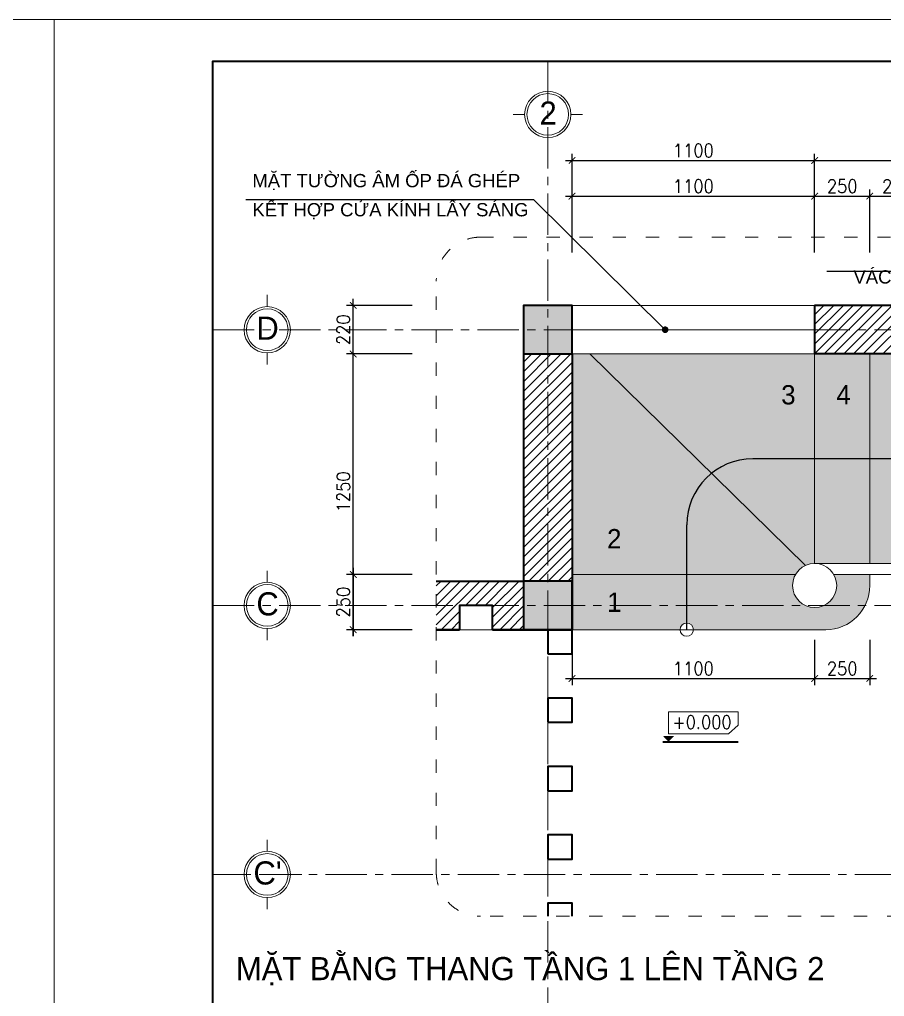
# Model space of a CAD drawing. Header units: millimetres. Extents: x -529782 to -142003, y -492574 to -273331.
# Drawn here: x -207585 to -203663, y -448753 to -444323 of the extents above; entities that cross this region are included whole.
import ezdxf
from ezdxf.enums import TextEntityAlignment as Align

# ---------------------------------------------------------------- set-up
doc = ezdxf.new("R2010")
doc.units = ezdxf.units.MM
doc.header["$LTSCALE"] = 500
doc.header["$MEASUREMENT"] = 0
doc.header["$PDMODE"] = 3
doc.linetypes.add('ACAD_ISO03W100', pattern=[30, 12, -18])
doc.linetypes.add('CENTER', pattern=[2, 1.25, -0.25, 0.25, -0.25])
doc.layers.get('0').update_dxf_attribs({"linetype": 'CONTINUOUS', "lineweight": 13})
doc.layers.get('Defpoints').update_dxf_attribs({"color": 255, "linetype": 'CONTINUOUS', "lineweight": 13})
for name, color, linetype, lineweight in [('1.cat 30', 30, 'CONTINUOUS', 35), ('1.cot', 2, 'CONTINUOUS', 35), ('2.thay 145', 145, 'CONTINUOUS', 18), ('3.manh 08', 8, 'CONTINUOUS', 9), ('7.tim 67', 67, 'CENTER', 9), ('9.text \xad white', 7, 'CONTINUOUS', 15), ('CA.dim 08', 251, 'CONTINUOUS', 13), ('CA.thay 145', 145, 'CONTINUOUS', 18)]:
    doc.layers.add(name, color=color, linetype=linetype, lineweight=lineweight)
doc.layers.add('HACH', color=250, linetype='CONTINUOUS')
doc.layers.add('THAY', color=7, linetype='CONTINUOUS')
doc.styles.add('CA.JSC1', font='')
doc.styles.add('hdgroup', font='')
doc.styles.get("Standard").update_dxf_attribs({"font": 'txt.shx', "width": 0.9})
doc.styles.add('VnAvantH', font='')
doc.styles.get('CA.JSC1').set_extended_font_data('.VnAvantH')
doc.styles.get('hdgroup').set_extended_font_data('.VnAvantH')
doc.styles.get('VnAvantH').set_extended_font_data('.VnAvantH')
doc.dimstyles.new('CA 30', dxfattribs={"dimscale": 0, "dimtxt": 60, "dimasz": 30, "dimexe": 30, "dimexo": 0, "dimgap": 15, "dimtad": 1, "dimdec": 0, "dimzin": 0, "dimdsep": 46, "dimtxsty": 'Standard', "dimblk": 'ARCHTICK', "dimcen": 0.09, "dimdle": 30, "dimclrd": 256, "dimclre": 256, "dimclrt": 7, "dimadec": 0, "dimazin": 0, "dimtfac": 1, "dimtdec": 0, "dimtix": 1, "dimtmove": 2, "dimatfit": 3, "dimldrblk": 'DOT', "dimfxl": 1, "dimtolj": 1, "dimtzin": 0, "dimarcsym": 0})
doc.dimstyles.new('CA 40', dxfattribs={"dimscale": 0, "dimtxt": 80, "dimasz": 40, "dimexe": 40, "dimexo": 0, "dimgap": 20, "dimtad": 1, "dimdec": 0, "dimzin": 0, "dimdsep": 46, "dimtxsty": 'Standard', "dimblk": 'ARCHTICK', "dimcen": 0.09, "dimdle": 40, "dimclrd": 256, "dimclre": 256, "dimclrt": 7, "dimadec": 0, "dimazin": 0, "dimtfac": 1, "dimtdec": 0, "dimtix": 1, "dimtmove": 2, "dimatfit": 3, "dimldrblk": 'DOT', "dimfxl": 1, "dimtolj": 1, "dimtzin": 0, "dimarcsym": 0})

# ---------------------------------------------------------------- blocks, each defined once
blk = doc.blocks.new('khung co loan')
at = {"layer": '1.cat 30'}
blk.add_lwpolyline([(1158.281703106128, -14553.47590842255), (1158.281703106128, -303.4759079545038), (20658.28170374641, -303.4759079545038), (20658.28170374641, -14553.47590842255)], close=True, dxfattribs=at)
at = {"layer": '3.manh 08'}
blk.add_lwpolyline([(0, -14850.00000048772), (21000.00000000023, -14850.00000048772), (21000.00000000023, -4.877219907939434e-07), (0, -4.877219907939434e-07)], close=True, dxfattribs=at)
blk = doc.blocks.new('A$C41BA5761')
at = {"layer": '2.thay 145'}
blk.add_lwpolyline([(839.9994073519047, 524.9998310285737, -3898660.642287513), (839.9994073521084, 525.0001542164828, 1.154242490888426e-06), (839.9994073524431, 524.9999926225864, 1.154242490888426e-06)], format="xyb", dxfattribs=at)
at = {"layer": '3.manh 08'}
for p, q in [((524.9994049160159, 1050.000159478077), (524.9994049160159, 875.0001713204256)), ((174.9994048396911, 525.0001523148676), (-0.000583361616008915, 525.0001523148676)), ((874.9994049923262, 525.0001523148676), (1049.999393193633, 525.0001523148676)), ((524.9994049160159, 0.0001831847475841641), (524.9994049160159, 175.000171342399))]:
    blk.add_line(p, q, dxfattribs=at)
blk.add_arc((524.9994049160159, 525.0001713313977), 349.9999999890093, 359.9999968883953, 359.9999381014106, dxfattribs=at)
blk = doc.blocks.new('_ArchTick')
at = {"color": 1, "linetype": 'ByBlock', "const_width": 0.150000081}
blk.add_lwpolyline([(-0.5000002699998731, -0.5000002699998731), (0.5000002699998731, 0.5000002699998731)], dxfattribs=at)
blk = doc.blocks.new('*D904')
at = {"layer": 'CA.dim 08', "lineweight": -2, "transparency": 16777216}
for p, q in [((-206071.4667762456, -446809.5205247037), (-206071.4667762456, -447119.5205247037)), ((-205804.7629661472, -446839.5205247037), (-206101.4667762456, -446839.5205247037)), ((-205804.7629661472, -447089.5205247037), (-206101.4667762456, -447089.5205247037))]:
    blk.add_line(p, q, dxfattribs=at)
at = {"layer": 'Defpoints', "color": 0, "transparency": 16777216}
for p in [(-205804.7629661472, -446839.5205247037), (-206071.4667762456, -447089.5205247037), (-205804.7629661472, -447089.5205247037)]:
    blk.add_point(p, dxfattribs=at)
at = {"layer": 'CA.dim 08', "lineweight": -2, "transparency": 16777216, "xscale": 30, "yscale": 30, "zscale": 30}
for p, rotation in [((-206071.4667762456, -446839.5205247037), 90), ((-206071.4667762456, -447089.5205247037), 270)]:
    blk.add_blockref('_ArchTick', p, dxfattribs=dict(at, rotation=rotation))
at = {"layer": 'CA.dim 08', "color": 7, "transparency": 16777216, "insert": (-206116.4667762457, -446964.5205247035), "char_height": 60, "attachment_point": 5, "rotation": 90}
blk.add_mtext('\\A1;250', dxfattribs=at)
blk = doc.blocks.new('_DOT')
at = {"color": 1, "linetype": 'ByBlock'}
blk.add_line((-0.5, 0), (-1, 0), dxfattribs=at)
at = {"color": 1, "linetype": 'ByBlock', "const_width": 0.5}
blk.add_lwpolyline([(-0.25, 0, 1), (0.25, 0, 1)], format="xyb", close=True, dxfattribs=at)
blk = doc.blocks.new('DOT')
at = {"layer": 'THAY', "color": 0, "linetype": 'ByBlock'}
blk.add_line((-0.5, 0), (-1, 0), dxfattribs=at)
at = {"layer": 'THAY', "color": 0, "linetype": 'ByBlock', "const_width": 0.5}
blk.add_lwpolyline([(-0.25, 0, 1), (0.25, 0, 1)], format="xyb", close=True, dxfattribs=at)
blk = doc.blocks.new('*D905')
at = {"layer": 'CA.dim 08', "lineweight": -2, "transparency": 16777216}
for p, q in [((-206071.4667762456, -447119.5205247037), (-206071.4667762456, -445809.5205247037)), ((-205804.7629661472, -445839.5205247037), (-206101.4667762456, -445839.5205247037)), ((-205804.7629661472, -447089.5205247037), (-206101.4667762456, -447089.5205247037))]:
    blk.add_line(p, q, dxfattribs=at)
at = {"layer": 'Defpoints', "color": 0, "transparency": 16777216}
for p in [(-206071.4667762456, -445839.5205247037), (-205804.7629661472, -445839.5205247037), (-205804.7629661472, -447089.5205247037)]:
    blk.add_point(p, dxfattribs=at)
at = {"layer": 'CA.dim 08', "lineweight": -2, "transparency": 16777216, "xscale": 30, "yscale": 30, "zscale": 30}
for p, rotation in [((-206071.4667762456, -445839.5205247037), 90), ((-206071.4667762456, -447089.5205247037), 270)]:
    blk.add_blockref('_ArchTick', p, dxfattribs=dict(at, rotation=rotation))
at = {"layer": 'CA.dim 08', "color": 7, "transparency": 16777216, "insert": (-206116.4667762457, -446464.5205247035), "char_height": 60, "attachment_point": 5, "rotation": 90}
blk.add_mtext('\\A1;1250', dxfattribs=at)
blk = doc.blocks.new('*D906')
at = {"layer": 'CA.dim 08', "lineweight": -2, "transparency": 16777216}
for p, q in [((-206071.4667762456, -445869.5205247037), (-206071.4667762456, -445589.5205247037)), ((-205804.7629661472, -445619.5205247037), (-206101.4667762456, -445619.5205247037)), ((-205804.7629661472, -445839.5205247037), (-206101.4667762456, -445839.5205247037))]:
    blk.add_line(p, q, dxfattribs=at)
at = {"layer": 'Defpoints', "color": 0, "transparency": 16777216}
for p in [(-206071.4667762456, -445619.5205247037), (-205804.7629661472, -445619.5205247037), (-205804.7629661472, -445839.5205247037)]:
    blk.add_point(p, dxfattribs=at)
at = {"layer": 'CA.dim 08', "lineweight": -2, "transparency": 16777216, "xscale": 30, "yscale": 30, "zscale": 30}
for p, rotation in [((-206071.4667762456, -445619.5205247037), 90), ((-206071.4667762456, -445839.5205247037), 270)]:
    blk.add_blockref('_ArchTick', p, dxfattribs=dict(at, rotation=rotation))
at = {"layer": 'CA.dim 08', "color": 7, "transparency": 16777216, "insert": (-206116.4667762456, -445729.5205247035), "char_height": 60, "attachment_point": 5, "rotation": 90}
blk.add_mtext('\\A1;220', dxfattribs=at)
blk = doc.blocks.new('*D907')
at = {"layer": 'CA.dim 08', "lineweight": -2, "transparency": 16777216}
for p, q in [((-205079.4507492971, -445379.8134171648), (-205079.4507492971, -445093.9846650391)), ((-203979.4507492971, -445379.8134171648), (-203979.4507492971, -445093.9846650391)), ((-205109.4507492971, -445123.9846650391), (-203949.4507492971, -445123.9846650391))]:
    blk.add_line(p, q, dxfattribs=at)
at = {"layer": 'Defpoints', "color": 0, "transparency": 16777216}
for p in [(-203979.4507492971, -445123.9846650391), (-205079.4507492971, -445379.8134171648), (-203979.4507492971, -445379.8134171648)]:
    blk.add_point(p, dxfattribs=at)
at = {"layer": 'CA.dim 08', "lineweight": -2, "transparency": 16777216, "xscale": 30, "yscale": 30, "zscale": 30, "rotation": 180}
blk.add_blockref('_ArchTick', (-205079.4507492971, -445123.9846650391), dxfattribs=at)
at = {"layer": 'CA.dim 08', "lineweight": -2, "transparency": 16777216, "xscale": 30, "yscale": 30, "zscale": 30}
blk.add_blockref('_ArchTick', (-203979.4507492971, -445123.9846650391), dxfattribs=at)
at = {"layer": 'CA.dim 08', "color": 7, "transparency": 16777216, "insert": (-204529.4507492971, -445078.9846650391), "char_height": 60, "attachment_point": 5}
blk.add_mtext('\\A1;1100', dxfattribs=at)
blk = doc.blocks.new('*D908')
at = {"layer": 'CA.dim 08', "lineweight": -2, "transparency": 16777216}
for p, q in [((-203979.4507492971, -445379.8134171648), (-203979.4507492971, -445093.9846650391)), ((-203729.450749297, -445379.8134171648), (-203729.450749297, -445093.9846650391)), ((-204009.4507492971, -445123.9846650391), (-203699.450749297, -445123.9846650391))]:
    blk.add_line(p, q, dxfattribs=at)
at = {"layer": 'Defpoints', "color": 0, "transparency": 16777216}
for p in [(-203729.450749297, -445123.9846650391), (-203979.4507492971, -445379.8134171648), (-203729.450749297, -445379.8134171648)]:
    blk.add_point(p, dxfattribs=at)
at = {"layer": 'CA.dim 08', "lineweight": -2, "transparency": 16777216, "xscale": 30, "yscale": 30, "zscale": 30, "rotation": 180}
blk.add_blockref('_ArchTick', (-203979.4507492971, -445123.9846650391), dxfattribs=at)
at = {"layer": 'CA.dim 08', "lineweight": -2, "transparency": 16777216, "xscale": 30, "yscale": 30, "zscale": 30}
blk.add_blockref('_ArchTick', (-203729.450749297, -445123.9846650391), dxfattribs=at)
at = {"layer": 'CA.dim 08', "color": 7, "transparency": 16777216, "insert": (-203854.4507492971, -445078.9846650391), "char_height": 60, "attachment_point": 5}
blk.add_mtext('\\A1;250', dxfattribs=at)
blk = doc.blocks.new('*D909')
at = {"layer": 'CA.dim 08', "lineweight": -2, "transparency": 16777216}
for p, q in [((-203729.450749297, -445379.8134171648), (-203729.450749297, -445093.9846650391)), ((-203479.450749297, -445379.8134171648), (-203479.450749297, -445093.9846650391)), ((-203759.450749297, -445123.9846650391), (-203449.450749297, -445123.9846650391))]:
    blk.add_line(p, q, dxfattribs=at)
at = {"layer": 'Defpoints', "color": 0, "transparency": 16777216}
for p in [(-203479.450749297, -445123.9846650391), (-203729.450749297, -445379.8134171648), (-203479.450749297, -445379.8134171648)]:
    blk.add_point(p, dxfattribs=at)
at = {"layer": 'CA.dim 08', "lineweight": -2, "transparency": 16777216, "xscale": 30, "yscale": 30, "zscale": 30, "rotation": 180}
blk.add_blockref('_ArchTick', (-203729.450749297, -445123.9846650391), dxfattribs=at)
at = {"layer": 'CA.dim 08', "lineweight": -2, "transparency": 16777216, "xscale": 30, "yscale": 30, "zscale": 30}
blk.add_blockref('_ArchTick', (-203479.450749297, -445123.9846650391), dxfattribs=at)
at = {"layer": 'CA.dim 08', "color": 7, "transparency": 16777216, "insert": (-203604.450749297, -445078.9846650391), "char_height": 60, "attachment_point": 5}
blk.add_mtext('\\A1;250', dxfattribs=at)
blk = doc.blocks.new('*D931')
at = {"layer": 'CA.dim 08', "lineweight": -2, "transparency": 16777216}
for p, q in [((-205079.4507492971, -447135.9160357232), (-205079.4507492971, -447340.8710863214)), ((-203979.4507492972, -447135.9160357232), (-203979.4507492972, -447340.8710863214)), ((-205109.4507492971, -447310.8710863214), (-203949.4507492972, -447310.8710863214))]:
    blk.add_line(p, q, dxfattribs=at)
at = {"layer": 'Defpoints', "color": 0, "transparency": 16777216}
for p in [(-205079.4507492971, -447135.9160357232), (-203979.4507492972, -447135.9160357232), (-203979.4507492972, -447310.8710863214)]:
    blk.add_point(p, dxfattribs=at)
at = {"layer": 'CA.dim 08', "lineweight": -2, "transparency": 16777216, "xscale": 30, "yscale": 30, "zscale": 30, "rotation": 180}
blk.add_blockref('_ArchTick', (-205079.4507492971, -447310.8710863214), dxfattribs=at)
at = {"layer": 'CA.dim 08', "lineweight": -2, "transparency": 16777216, "xscale": 30, "yscale": 30, "zscale": 30}
blk.add_blockref('_ArchTick', (-203979.4507492972, -447310.8710863214), dxfattribs=at)
at = {"layer": 'CA.dim 08', "color": 7, "transparency": 16777216, "insert": (-204529.4507492972, -447265.8710863214), "char_height": 60, "attachment_point": 5}
blk.add_mtext('\\A1;1100', dxfattribs=at)
blk = doc.blocks.new('*D932')
at = {"layer": 'CA.dim 08', "lineweight": -2, "transparency": 16777216}
for p, q in [((-203979.4507492972, -447135.9160357232), (-203979.4507492972, -447340.8710863214)), ((-203729.4507492969, -447135.9160357232), (-203729.4507492969, -447340.8710863214)), ((-204009.4507492972, -447310.8710863214), (-203699.4507492969, -447310.8710863214))]:
    blk.add_line(p, q, dxfattribs=at)
at = {"layer": 'Defpoints', "color": 0, "transparency": 16777216}
for p in [(-203979.4507492972, -447135.9160357232), (-203729.4507492969, -447135.9160357232), (-203729.4507492969, -447310.8710863214)]:
    blk.add_point(p, dxfattribs=at)
at = {"layer": 'CA.dim 08', "lineweight": -2, "transparency": 16777216, "xscale": 30, "yscale": 30, "zscale": 30, "rotation": 180}
blk.add_blockref('_ArchTick', (-203979.4507492972, -447310.8710863214), dxfattribs=at)
at = {"layer": 'CA.dim 08', "lineweight": -2, "transparency": 16777216, "xscale": 30, "yscale": 30, "zscale": 30}
blk.add_blockref('_ArchTick', (-203729.4507492969, -447310.8710863214), dxfattribs=at)
at = {"layer": 'CA.dim 08', "color": 7, "transparency": 16777216, "insert": (-203854.450749297, -447265.8710863214), "char_height": 60, "attachment_point": 5}
blk.add_mtext('\\A1;250', dxfattribs=at)
blk = doc.blocks.new('ki hieu cost')
at = {"layer": '1.cat 30'}
blk.add_line((-119312.6479903211, -196389.5266377838), (-118175.9534743076, -196389.5266377837), dxfattribs=at)
at = {"layer": '3.manh 08'}
blk.add_lwpolyline([(-119227.225577535, -195933.8747298737), (-119227.225577535, -196268.1983629046), (-118320.4604987512, -196268.1983629046), (-118175.9534743076, -196138.8011558482), (-118175.9534743076, -195933.8747298737)], close=True, dxfattribs=at)
blk.add_solid([(-119312.6479903211, -196299.0221607631), (-119141.803164749, -196299.0221607631), (-119227.225577535, -196389.5266377839)], dxfattribs=at)
blk = doc.blocks.new('*D950')
at = {"layer": 'CA.dim 08', "lineweight": -2, "transparency": 16777216}
for p, q in [((-205109.4507492971, -444961.8305251906), (-203949.4507492971, -444961.8305251906)), ((-205079.4507492971, -445379.8134171648), (-205079.4507492971, -444931.8305251906)), ((-203979.4507492971, -445379.8134171648), (-203979.4507492971, -444931.8305251906))]:
    blk.add_line(p, q, dxfattribs=at)
at = {"layer": 'Defpoints', "color": 0, "transparency": 16777216}
for p in [(-203979.4507492971, -444961.8305251906), (-205079.4507492971, -445379.8134171648), (-203979.4507492971, -445379.8134171648)]:
    blk.add_point(p, dxfattribs=at)
at = {"layer": 'CA.dim 08', "lineweight": -2, "transparency": 16777216, "xscale": 30, "yscale": 30, "zscale": 30, "rotation": 180}
blk.add_blockref('_ArchTick', (-205079.4507492971, -444961.8305251906), dxfattribs=at)
at = {"layer": 'CA.dim 08', "lineweight": -2, "transparency": 16777216, "xscale": 30, "yscale": 30, "zscale": 30}
blk.add_blockref('_ArchTick', (-203979.4507492971, -444961.8305251906), dxfattribs=at)
at = {"layer": 'CA.dim 08', "color": 7, "transparency": 16777216, "insert": (-204529.4507492971, -444916.8305251906), "char_height": 60, "attachment_point": 5}
blk.add_mtext('\\A1;1100', dxfattribs=at)
blk = doc.blocks.new('*D951')
at = {"layer": 'CA.dim 08', "lineweight": -2, "transparency": 16777216}
for p, q in [((-204009.4507492971, -444961.8305251906), (-201449.450749298, -444961.8305251906)), ((-203979.4507492971, -445379.8134171648), (-203979.4507492971, -444931.8305251906)), ((-201479.450749298, -445379.8134171648), (-201479.450749298, -444931.8305251906))]:
    blk.add_line(p, q, dxfattribs=at)
at = {"layer": 'Defpoints', "color": 0, "transparency": 16777216}
for p in [(-201479.450749298, -444961.8305251906), (-203979.4507492971, -445379.8134171648), (-201479.450749298, -445379.8134171648)]:
    blk.add_point(p, dxfattribs=at)
at = {"layer": 'CA.dim 08', "lineweight": -2, "transparency": 16777216, "xscale": 30, "yscale": 30, "zscale": 30, "rotation": 180}
blk.add_blockref('_ArchTick', (-203979.4507492971, -444961.8305251906), dxfattribs=at)
at = {"layer": 'CA.dim 08', "lineweight": -2, "transparency": 16777216, "xscale": 30, "yscale": 30, "zscale": 30}
blk.add_blockref('_ArchTick', (-201479.450749298, -444961.8305251906), dxfattribs=at)
at = {"layer": 'CA.dim 08', "color": 7, "transparency": 16777216, "insert": (-202729.4507492976, -444916.8305251906), "char_height": 60, "attachment_point": 5}
blk.add_mtext('\\A1;2500', dxfattribs=at)

msp = doc.modelspace()

# ---------------------------------------------------------------- hatches: boundary and pattern name
at = {"layer": '1.cot'}
for points in [[(-205079.4507492971, -445619.5205247034), (-205299.4507492971, -445619.5205247034), (-205299.4507492971, -445839.5205247034), (-205079.4507492971, -445839.5205247034)], [(-205079.4507492971, -446869.5205247035), (-205299.4507492971, -446869.5205247035), (-205299.4507492971, -447089.5205247035), (-205079.4507492971, -447089.5205247035)]]:
    msp.add_hatch(color=256, dxfattribs=at).paths.add_polyline_path(points)
at = {"layer": 'HACH'}
h = msp.add_hatch(dxfattribs=at)
h.set_pattern_fill('ANSI31', color=256, scale=250, style=0)
h.set_pattern_definition([(45, (-57467.29690804658, -64345.98867341044), (-22.09708691207961, 22.09708691207961), [])])
h.paths.add_polyline_path([(-205695.032841797, -446869.5205247034), (-205695.032841797, -447089.5205247034), (-205589.4507492972, -447089.5205247035), (-205589.4507492971, -446979.5205247037), (-205439.4507492971, -446979.5205247037), (-205439.4507492972, -447089.5205247035), (-205299.4507492971, -447089.5205247035), (-205299.4507492971, -446869.5205247035)])
h.paths.add_polyline_path([(-205079.4507492971, -445839.5205247034), (-205299.4507492971, -445839.5205247034), (-205299.4507492971, -446869.5205247035), (-205079.4507492971, -446869.5205247035)])
h.paths.add_polyline_path([(-203979.4507492971, -445619.5205247034), (-203979.4507492971, -445839.5205247034), (-203179.450749297, -445839.5205247037), (-203179.450749297, -445619.5205247034)])
h.paths.add_polyline_path([(-201109.450749297, -445839.5205247034), (-201109.450749297, -445619.5205247034), (-202279.450749297, -445619.5205247034), (-202279.450749297, -445839.5205247034)])
h.paths.add_polyline_path([(-199979.4507492971, -445839.5205247034), (-200199.4507492971, -445839.5205247034), (-200199.4507492971, -448089.5205247034), (-201479.4507492987, -448089.5205247034), (-201479.4507492987, -448199.5205247035), (-200574.4507492971, -448199.5205247034), (-200574.4507492971, -448388.6810032859), (-200499.4507492971, -448388.6810032859), (-200499.4507492971, -448199.5205247034), (-200199.4507492971, -448199.5205247034), (-200199.4507492971, -448388.6810032859), (-199979.4507492971, -448388.6810032859)])
h = msp.add_hatch(dxfattribs=at)
h.set_pattern_fill('DOTS', color=256, scale=300, style=0)
h.set_pattern_definition([(0, (-57467.29690804658, -64345.98867341044), (9.375, 18.75), [0, -18.75])])
h.paths.add_polyline_path([(-204079.4507492972, -446889.5205247037, -0.1316524975877413), (-204066.0532896756, -446839.5205247034), (-205079.4507492971, -446839.5205247034), (-205079.4507492971, -447089.5205247035), (-204589.4507492972, -447089.5205247034, -1), (-204529.4507492972, -447089.5205247034), (-203929.4507492969, -447089.5205247034, 0.4142135623730951), (-203729.4507492969, -446889.5205247034), (-203729.4507492969, -446839.5205247037), (-203892.8482089188, -446839.5205247035, -0.1316524975875734), (-203879.4507492972, -446889.5205247037, -1)])
h.paths.add_polyline_path([(-204999.4507492972, -445839.5205247034), (-205079.4507492971, -445839.5205247034), (-205079.4507492971, -446839.5205247034), (-204066.0532896756, -446839.5205247034, -0.1554830658277287), (-204021.1565132678, -446798.6325208107)])
h.paths.add_polyline_path([(-203979.4507492971, -445839.5205247035), (-204999.4507492971, -445839.5205247034), (-204021.1565132678, -446798.6325208107, -0.1079680106418736), (-203979.4507492971, -446789.5205247037)])
h.paths.add_polyline_path([(-203729.450749297, -445839.5205247035), (-203979.4507492971, -445839.5205247034), (-203979.4507492972, -446789.5205247034), (-203729.4507492969, -446789.5205247034)])
h.paths.add_polyline_path([(-203479.450749297, -445839.5205247034), (-203729.450749297, -445839.5205247034), (-203729.4507492969, -446789.5205247034), (-203479.450749297, -446789.5205247034)])
h.paths.add_polyline_path([(-203229.450749297, -445839.5205247037), (-203479.450749297, -445839.5205247037), (-203479.450749297, -446789.5205247035), (-203229.450749297, -446789.5205247035)])
h.paths.add_polyline_path([(-202729.450749297, -445839.5205247035), (-202979.450749297, -445839.5205247034), (-202979.450749297, -446789.5205247034), (-202729.450749297, -446789.5205247034)])
h.paths.add_polyline_path([(-202979.450749297, -445839.5205247035), (-203179.450749297, -445839.5205247035), (-203229.450749297, -445839.5205247035), (-203229.450749297, -446789.5205247035), (-202979.450749297, -446789.5205247035)])
h.paths.add_polyline_path([(-202479.450749297, -445839.5205247035), (-202729.450749297, -445839.5205247035), (-202729.450749297, -446789.5205247035), (-202479.450749297, -446789.5205247034)])
h.paths.add_polyline_path([(-202229.450749297, -445839.5205247035), (-202279.450749297, -445839.5205247035), (-202479.450749297, -445839.5205247035), (-202479.450749297, -446789.5205247035), (-202229.450749297, -446789.5205247035)])
h.paths.add_polyline_path([(-201979.450749297, -446314.5205247035), (-201979.450749297, -445839.5205247034), (-202229.450749297, -445839.5205247035), (-202229.450749297, -446789.5205247034), (-201979.450749297, -446789.5205247034)])
h.paths.add_polyline_path([(-201729.450749297, -445839.5205247034), (-201979.450749297, -445839.5205247034), (-201979.450749297, -446314.5205247034), (-201979.450749297, -446789.5205247035), (-201729.450749297, -446789.5205247034)])
h.paths.add_polyline_path([(-201479.450749298, -445839.5205247034), (-201729.450749297, -445839.5205247034), (-201729.450749297, -446789.5205247035), (-201479.450749298, -446789.5205247034)])
h.paths.add_polyline_path([(-200902.1004801074, -445839.5205247035), (-201109.450749297, -445839.5205247037), (-201479.4507492981, -445839.5205247037), (-201479.450749298, -446789.5205247034), (-201450.5832358369, -446789.5205247034)])
h.paths.add_polyline_path([(-200199.4507492971, -446100.5121801408), (-200199.4507492971, -445839.5205247034), (-200902.1004801074, -445839.5205247035), (-201450.583235837, -446789.5205247034), (-201429.450749298, -446789.5205247035), (-201429.450749298, -446810.6530112444)])
h.paths.add_polyline_path([(-200199.4507492971, -446100.5121801408), (-201429.450749298, -446810.6530112443), (-201429.4507492979, -446839.5205247034), (-200199.4507492971, -446839.5205247035)])
h.paths.add_polyline_path([(-200199.4507492971, -446839.5205247034), (-201429.4507492979, -446839.5205247034), (-201429.4507492978, -447089.5205247035), (-200199.4507492971, -447089.5205247034)])
h.paths.add_polyline_path([(-200199.4507492971, -447089.5205247034), (-201429.4507492978, -447089.5205247035), (-201429.4507492978, -447118.3880381627), (-200199.4507492971, -447828.5288692662)])
h.paths.add_polyline_path([(-201429.4507492977, -447118.3880381626), (-201429.4507492977, -447139.5205247044), (-201450.5832358364, -447139.5205247044), (-200902.1004801074, -448089.5205247034), (-200199.4507492971, -448089.5205247035), (-200199.4507492971, -447828.5288692662)])
h.paths.add_polyline_path([(-201450.5832358364, -447139.5205247044), (-201479.4507492977, -447139.5205247044), (-201479.4507492974, -447614.5205247039), (-201402.3105365682, -447507.6906881549), (-201371.4742084104, -447507.6906881549), (-201448.6144211396, -447614.5205247039), (-201371.4742084104, -447721.3503612529), (-201402.3105365682, -447721.3503612529), (-201479.4507492974, -447614.5205247039), (-201479.450749297, -448089.5205247034), (-200902.1004801074, -448089.5205247034)])
h.paths.add_polyline_path([(-204942.4280030497, -447030.6410311579), (-204833.0385450198, -447030.6410311579), (-204833.0385450198, -446899.3910311586), (-204942.4280030497, -446899.3910311586)], flags=24)
h.paths.add_polyline_path([(-204942.7894538098, -446743.0024819181), (-204832.6770942597, -446743.0024819181), (-204832.6770942597, -446609.5837773581), (-204942.7894538098, -446609.5837773581)], flags=24)
h.paths.add_polyline_path([(-204153.6798206305, -446092.4543160223), (-204042.7867274386, -446092.4543160223), (-204042.7867274386, -445956.6934105372), (-204153.6798206305, -445956.6934105372)], flags=24)
h.paths.add_polyline_path([(-203902.9280030495, -446090.1410311579), (-203793.5385450196, -446090.1410311579), (-203793.5385450196, -445958.8910311586), (-203902.9280030495, -445958.8910311586)], flags=24)
h.paths.add_polyline_path([(-203653.3183698702, -446092.0928652624), (-203543.1481781986, -446092.0928652624), (-203543.1481781986, -445958.5006643377), (-203653.3183698702, -445958.5006643377)], flags=24)
h.paths.add_polyline_path([(-203403.3183698702, -446092.0928652624), (-203293.1481781986, -446092.0928652624), (-203293.1481781986, -445958.5006643377), (-203403.3183698702, -445958.5006643377)], flags=24)
h.paths.add_polyline_path([(-202903.6798206304, -446092.4543160223), (-202792.7867274385, -446092.4543160223), (-202792.7867274385, -445956.6934105372), (-202903.6798206304, -445956.6934105372)], flags=24)
h.paths.add_polyline_path([(-203152.9280030494, -446090.1410311579), (-203043.5385450195, -446090.1410311579), (-203043.5385450195, -445958.8910311586), (-203152.9280030494, -445958.8910311586)], flags=24)
h.paths.add_polyline_path([(-202653.2894538095, -446090.5024819181), (-202543.1770942594, -446090.5024819181), (-202543.1770942594, -445957.0837773581), (-202653.2894538095, -445957.0837773581)], flags=24)
h.paths.add_polyline_path([(-202453.6798206304, -446092.4543160223), (-202277.1472694084, -446092.4543160223), (-202277.1472694084, -445956.6934105372), (-202453.6798206304, -445956.6934105372)], flags=24)
h.paths.add_polyline_path([(-202202.9280030494, -446090.1410311579), (-202027.8990869893, -446090.1410311579), (-202027.8990869893, -445958.8910311586), (-202202.9280030494, -445958.8910311586)], flags=24)
h.paths.add_polyline_path([(-201953.2894538095, -446090.5024819181), (-201777.5376362293, -446090.5024819181), (-201777.5376362293, -445957.0837773581), (-201953.2894538095, -445957.0837773581)], flags=24)
h.paths.add_polyline_path([(-201703.6798206304, -446092.4543160223), (-201527.1472694084, -446092.4543160223), (-201527.1472694084, -445956.6934105372), (-201703.6798206304, -445956.6934105372)], flags=24)
h.paths.add_polyline_path([(-201452.9280030494, -446090.1410311579), (-201277.8990869893, -446090.1410311579), (-201277.8990869893, -445958.8910311586), (-201452.9280030494, -445958.8910311586)], flags=24)
h.paths.add_polyline_path([(-200566.3183698702, -446092.0928652624), (-200390.5087201684, -446092.0928652624), (-200390.5087201684, -445958.5006643377), (-200566.3183698702, -445958.5006643377)], flags=24)
h.paths.add_polyline_path([(-200551.3183698702, -446681.5928652624), (-200375.5087201684, -446681.5928652624), (-200375.5087201684, -446548.0006643377), (-200551.3183698702, -446548.0006643377)], flags=24)
h.paths.add_polyline_path([(-200545.4280030493, -447019.1410311579), (-200370.3990869893, -447019.1410311579), (-200370.3990869893, -446887.8910311586), (-200545.4280030493, -446887.8910311586)], flags=24)
h.paths.add_polyline_path([(-200566.7894538094, -447774.0024819181), (-200391.0376362292, -447774.0024819181), (-200391.0376362292, -447640.5837773581), (-200566.7894538094, -447640.5837773581)], flags=24)
h.paths.add_polyline_path([(-200551.6798206303, -447324.4543160223), (-200375.1472694084, -447324.4543160223), (-200375.1472694084, -447188.6934105372), (-200551.6798206303, -447188.6934105372)], flags=24)
h.paths.add_polyline_path([(-201354.1798206303, -447839.4543160223), (-201177.6472694084, -447839.4543160223), (-201177.6472694084, -447703.6934105372), (-201354.1798206303, -447703.6934105372)], flags=24)

# ---------------------------------------------------------------- linework, layer by layer
at = {"layer": '1.cat 30'}
for p, q in [((-205299.4507492971, -445619.5205247034), (-205299.4507492971, -446869.5205247035)), ((-203179.450749297, -445619.5205247034), (-203979.4507492972, -445619.5205247034)), ((-203979.4507492971, -445619.5205247034), (-203979.4507492971, -445839.5205247035)), ((-205079.4507492971, -445839.5205247034), (-205079.4507492971, -447089.5205247034)), ((-203179.450749297, -445839.5205247035), (-203979.4507492971, -445839.5205247034)), ((-205695.032841797, -446869.5205247034), (-205299.4507492971, -446869.5205247034)), ((-205695.032841797, -446869.5205247035), (-205299.4507492971, -446869.5205247035)), ((-205695.032841797, -447089.5205247037), (-205589.4507492972, -447089.5205247037)), ((-205589.4507492972, -447089.5205247035), (-205695.032841797, -447089.5205247035)), ((-205439.4507492972, -447089.5205247037), (-205189.4507492971, -447089.5205247037)), ((-205189.4507492971, -447089.5205247035), (-205439.4507492972, -447089.5205247035)), ((-205079.4507492971, -447089.5205247035), (-205299.4507492971, -447089.5205247034))]:
    msp.add_line(p, q, dxfattribs=at)
for points in [[(-205439.4507492972, -447089.5205247037), (-205439.4507492971, -446979.5205247037), (-205589.4507492971, -446979.5205247037), (-205589.4507492972, -447089.5205247037)], [(-205079.4507492971, -448388.6810032858), (-205079.4507492971, -448329.5205247034), (-205189.4507492971, -448329.5205247034), (-205189.4507492971, -448388.6810032858)]]:
    msp.add_lwpolyline(points, dxfattribs=at)
for points in [[(-205189.4507492971, -447199.5205247034), (-205079.4507492971, -447199.5205247034), (-205079.4507492971, -447089.5205247034), (-205189.4507492971, -447089.5205247034)], [(-205189.4507492971, -447509.5205247034), (-205079.4507492971, -447509.5205247034), (-205079.4507492971, -447399.5205247034), (-205189.4507492971, -447399.5205247034)], [(-205189.4507492971, -447819.5205247034), (-205079.4507492971, -447819.5205247034), (-205079.4507492971, -447709.5205247034), (-205189.4507492971, -447709.5205247034)], [(-205189.4507492971, -448129.5205247034), (-205079.4507492971, -448129.5205247034), (-205079.4507492971, -448019.5205247034), (-205189.4507492971, -448019.5205247034)]]:
    msp.add_lwpolyline(points, close=True, dxfattribs=at)
at = {"layer": '1.cot'}
for points in [[(-205299.4507492971, -445839.5205247034), (-205079.4507492971, -445839.5205247034), (-205079.4507492971, -445619.5205247034), (-205299.4507492971, -445619.5205247034)], [(-205299.4507492971, -447089.5205247035), (-205079.4507492971, -447089.5205247035), (-205079.4507492971, -446869.5205247035), (-205299.4507492971, -446869.5205247035)]]:
    msp.add_lwpolyline(points, close=True, dxfattribs=at)
at = {"layer": '2.thay 145', "color": 1, "linetype": 'ACAD_ISO03W100', "ltscale": 0.01}
msp.add_lwpolyline([(-205695.032841797, -445510.0277133905, -0.414213562373095), (-205495.032841797, -445310.0277133905), (-199841.2059725437, -445310.0277133905, -0.414213562373095), (-199641.2059725437, -445510.0277133905), (-199641.2059725437, -448188.6810032858, -0.414213562373095), (-199841.2059725437, -448388.6810032858), (-205495.032841797, -448388.6810032858, -0.414213562373095), (-205695.032841797, -448188.6810032858)], format="xyb", close=True, dxfattribs=at)
at = {"layer": '2.thay 145', "color": 2}
msp.add_circle((-204559.4507492972, -447089.5205247034), 30, dxfattribs=at)
at = {"layer": '7.tim 67', "ltscale": 0.3}
for p, q in [((-205189.4507492971, -444511.6063065613), (-205189.4507492971, -453066.5158414575)), ((-206708.0876438884, -445729.5205247034), (-199110.2680190684, -445729.5205247035)), ((-206708.0876438884, -446979.5205247035), (-199110.2680190684, -446979.5205247037)), ((-199110.2680190684, -448199.5205247035), (-206708.0876438884, -448199.5205247034))]:
    msp.add_line(p, q, dxfattribs=at)
at = {"layer": 'CA.thay 145'}
for p, q in [((-203979.4507492971, -445619.5205247034), (-205079.4507492971, -445619.5205247034)), ((-203979.4507492971, -445729.5205247034), (-205079.4507492971, -445729.5205247034)), ((-203979.4507492971, -445839.5205247035), (-205079.4507492971, -445839.5205247034)), ((-204021.1565132678, -446798.6325208107), (-204999.4507492971, -445839.5205247034)), ((-203979.4507492971, -445839.5205247034), (-203979.4507492971, -446789.5205247037)), ((-203729.450749297, -445839.5205247034), (-203729.4507492969, -446789.5205247034)), ((-202229.450749297, -446789.5205247034), (-203979.4507492971, -446789.5205247034)), ((-204066.0532896756, -446839.5205247034), (-205079.4507492971, -446839.5205247034)), ((-202255.7665387707, -446839.5205247035), (-203892.8482089188, -446839.5205247035)), ((-203729.4507492969, -446839.5205247035), (-203729.4507492969, -446889.5205247034)), ((-205439.4507492972, -447089.5205247035), (-205589.4507492972, -447089.5205247034)), ((-203929.4507492969, -447089.5205247034), (-205139.4507492972, -447089.5205247034))]:
    msp.add_line(p, q, dxfattribs=at)
msp.add_circle((-203979.4507492972, -446889.5205247037), 100, dxfattribs=at)
msp.add_arc((-203929.4507492969, -446889.5205247034), 200, 270, 0, dxfattribs=at)
at = {"layer": 'HACH'}
for p, q in [((-201114.4507492977, -446314.5205247034), (-204259.4507492972, -446314.5205247037)), ((-204559.4507492972, -447089.5205247034), (-204559.4507492972, -446614.5205247037))]:
    msp.add_line(p, q, dxfattribs=at)
msp.add_arc((-204259.4507492972, -446614.5205247037), 300, 90, 180, dxfattribs=at)

# ---------------------------------------------------------------- block references
at = {"layer": '2.thay 145'}
for name, p, xscale, yscale, zscale in [('khung co loan', (-220467.5462226541, -444323.1591949441), 0.6209623455069959, 0.6209623455069959, 0.6209623455069959), ('khung co loan', (-207427.3369670071, -444323.1591949442), 0.6209623455069959, 0.6209623455069959, 0.6209623455069959), ('A$C41BA5761', (-205346.9505707658, -444911.0049937826), 0.2999999999883585, 0.2999999999883585, 0.2999999999883585), ('A$C41BA5761', (-206619.0211835016, -445887.0205703918), 0.2999999999883585, 0.2999999999883585, 0.2999999999883585), ('A$C41BA5761', (-206619.0211835016, -447137.0205703918), 0.2999999999883585, 0.2999999999883585, 0.2999999999883585), ('ki hieu cost', (-168873.7878139542, -388681.1519804598), 0.2999999999883585, 0.2999999999883585, 0.2999999999883585), ('A$C41BA5761', (-206619.0211835016, -448357.0205703919), 0.2999999999883585, 0.2999999999883585, 0.2999999999883585)]:
    msp.add_blockref(name, p, dxfattribs=dict(at, xscale=xscale, yscale=yscale, zscale=zscale))

# ---------------------------------------------------------------- texts
at = {"layer": '9.text \xad white', "style": 'CA.JSC1'}
for s, p in [('2', (-205187.8005593774, -444746.4549806546)), ('d', (-206459.8711721132, -445722.4705572638)), ('c', (-206459.8711721132, -446972.4705572638)), ("c'", (-206459.8711721132, -448192.4705572639))]:
    msp.add_text(s, height=104.9999929200395, dxfattribs=at).set_placement(p, align=Align.MIDDLE)
at = {"layer": '9.text \xad white'}
for s, height, style, p in [('3', 87.49999999961852, 'VnAvantH', (-204131.0530030496, -446068.266031158)), ('4', 87.49999999961852, 'VnAvantH', (-203881.0530030496, -446068.266031158)), ('2', 87.49999999961852, 'VnAvantH', (-204920.5530030498, -446720.766031158)), ('1', 87.49999999961852, 'VnAvantH', (-204920.5530030498, -447008.766031158)), ('mÆt b»ng thang tÇng 1 lªn tÇng 2', 105, 'CA.JSC1', (-206603.4326779169, -448678.742268566))]:
    msp.add_text(s, height=height, dxfattribs=dict(at, style=style)).set_placement(p)
at = {"layer": '9.text \xad white', "char_height": 60.00000000058208, "width": 1615.648749503107, "attachment_point": 1, "style": 'hdgroup'}
for s, insert in [('{\\f.VnArialH|b0|i0|c0|p34;mÆt t\xadêng ©m èp ®¸ ghÐp}', (-206528.8477202908, -445023.4320506741)), ('{\\f.VnArialH|b0|i0|c0|p34;kÕt hîp cöa kÝnh lÊy s¸ng}', (-206528.8477202908, -445155.4676786057)), ('{\\f.VnArialH|b0|i0|c0|p34;v¸ch kÝnh lÊy s¸ng}', (-203803.6233373094, -445460.0457474374))]:
    msp.add_mtext(s, dxfattribs=dict(at, insert=insert))
at = {"layer": '9.text \xad white', "lineweight": 100, "insert": (-204624.2512694809, -447479.0799767036), "char_height": 60, "width": 273.45, "attachment_point": 1}
msp.add_mtext('+0.000', dxfattribs=at)

# ---------------------------------------------------------------- dimensions: what is measured, and where the dimension line sits
at = {"layer": 'CA.dim 08'}
for base, p1, p2, picture, middle in [((-203979.4507492971, -444961.8305251906), (-205079.4507492971, -445379.8134171648), (-203979.4507492971, -445379.8134171648), '*D950', (-204529.4507492971, -444916.8305251906)), ((-201479.450749298, -444961.8305251906), (-203979.4507492971, -445379.8134171648), (-201479.450749298, -445379.8134171648), '*D951', (-202729.4507492976, -444916.8305251906)), ((-203979.4507492971, -445123.9846650391), (-205079.4507492971, -445379.8134171648), (-203979.4507492971, -445379.8134171648), '*D907', (-204529.4507492971, -445078.9846650391)), ((-203729.450749297, -445123.9846650391), (-203979.4507492971, -445379.8134171648), (-203729.450749297, -445379.8134171648), '*D908', (-203854.4507492971, -445078.9846650391)), ((-203479.450749297, -445123.9846650391), (-203729.450749297, -445379.8134171648), (-203479.450749297, -445379.8134171648), '*D909', (-203604.450749297, -445078.9846650391)), ((-203979.4507492972, -447310.8710863214), (-205079.4507492971, -447135.9160357232), (-203979.4507492972, -447135.9160357232), '*D931', (-204529.4507492972, -447265.8710863214)), ((-203729.4507492969, -447310.8710863214), (-203979.4507492972, -447135.9160357232), (-203729.4507492969, -447135.9160357232), '*D932', (-203854.450749297, -447265.8710863214))]:
    dim = msp.add_linear_dim(base=base, p1=p1, p2=p2, dimstyle='CA 30', override={"dimscale": 1, "dimldrblk": 'DOT', "dimfxl": 75}, dxfattribs=at)
    dim.commit()
    dim.dimension.update_dxf_attribs({"geometry": picture, "text_midpoint": middle})
for base, p1, p2, picture, middle in [((-206071.4667762456, -445619.5205247037), (-205804.762966147, -445839.5205247034), (-205804.762966147, -445619.5205247034), '*D906', (-206116.4667762456, -445729.5205247035)), ((-206071.4667762456, -445839.5205247037), (-205804.762966147, -447089.5205247034), (-205804.762966147, -445839.5205247034), '*D905', (-206116.4667762457, -446464.5205247035)), ((-206071.4667762456, -447089.5205247037), (-205804.762966147, -446839.5205247034), (-205804.762966147, -447089.5205247034), '*D904', (-206116.4667762457, -446964.5205247035))]:
    dim = msp.add_linear_dim(base=base, p1=p1, p2=p2, angle=90, dimstyle='CA 30', override={"dimscale": 1, "dimldrblk": 'DOT', "dimfxl": 75}, dxfattribs=at)
    dim.commit()
    dim.dimension.update_dxf_attribs({"geometry": picture, "text_midpoint": middle})

# ---------------------------------------------------------------- leaders
for points, dimstyle, override in [([(-204657.286875266, -445729.5205247034), (-205253.3638124149, -445140.9207331887), (-206557.9578737931, -445140.9207331887)], 'CA 30', {"dimscale": 1, "dimtad": 0, "dimldrblk": 'DOT', "dimfxl": 75}), ([(-202610.4023839564, -445729.5205247034), (-202743.3817798563, -445465.1012558163), (-203923.5869694233, -445465.1012558163)], 'CA 40', {"dimscale": 1, "dimtad": 0})]:
    msp.add_leader(points, dimstyle=dimstyle, override=override, dxfattribs=at)

doc.saveas('drawing.dxf')
